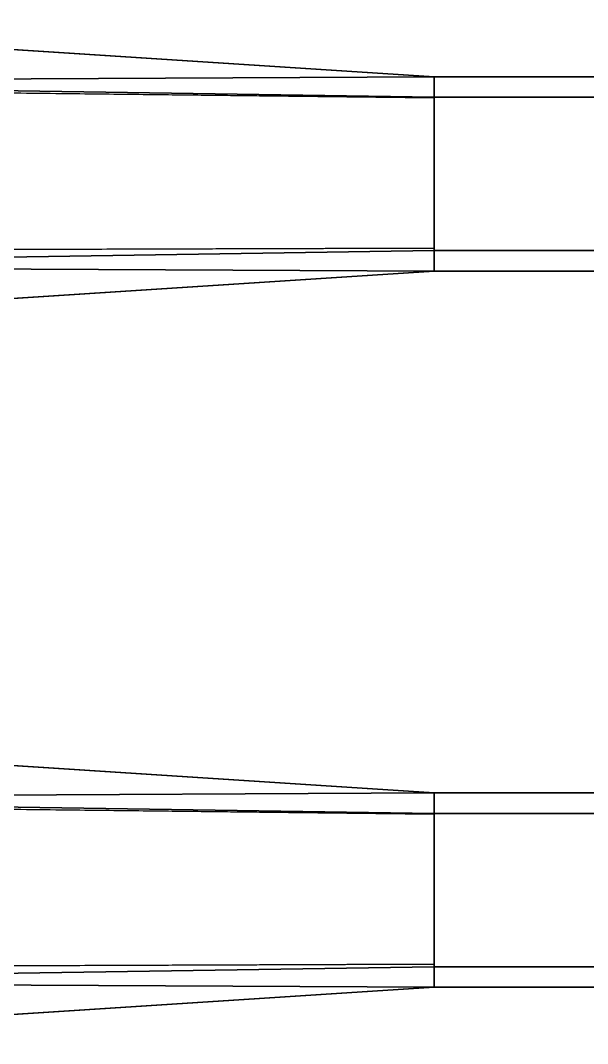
# Model space of a CAD drawing. Header units: metres. Extents: x 104.27 to 106.57, y 32.25 to 36.05.
# Drawn here: x 104.87 to 105.424, y 33.301 to 34.301 of the extents above; entities that cross this region are included whole.
import ezdxf

# ---------------------------------------------------------------- set-up
doc = ezdxf.new("R2010")
doc.units = ezdxf.units.M
doc.layers.add('KO29', color=7, linetype='Continuous')

msp = doc.modelspace()

# ---------------------------------------------------------------- linework, layer by layer
at = {"layer": 'KO29', "color": 37, "linetype": 'ByBlock', "lineweight": 25}
for points, invisible_edges in [([(104.42408, 34.00107, -0.28), (105.27408, 34.05607, -0.28), (104.27408, 34.30107, -0.28)], 14), ([(105.27408, 34.24607, -0.28), (104.42408, 34.30107, -0.28), (104.27408, 34.30107, -0.28)], 12), ([(104.27408, 34.30107, -0.28), (105.27408, 34.05607, -0.28), (105.27408, 34.24607, -0.28)], 13), ([(104.84092, 34.07705, 0.02241), (104.84092, 34.23025, 0.02241), (105.27408, 34.22529, 0.00725)], 13), ([(105.27408, 34.22529, 0.00725), (105.27408, 34.07853, 0.00725), (104.84092, 34.07705, 0.02241)], 12), ([(104.42408, 33.30107, -0.28), (105.27408, 33.35607, -0.28), (104.27408, 33.60107, -0.28)], 14), ([(105.27408, 33.54607, -0.28), (104.42408, 33.60107, -0.28), (104.27408, 33.60107, -0.28)], 12), ([(104.27408, 33.60107, -0.28), (105.27408, 33.35607, -0.28), (105.27408, 33.54607, -0.28)], 13), ([(104.84092, 33.37705, 0.02241), (104.84092, 33.53025, 0.02241), (105.27408, 33.52529, 0.00725)], 13), ([(105.27408, 33.52529, 0.00725), (105.27408, 33.37853, 0.00725), (104.84092, 33.37705, 0.02241)], 12)]:
    msp.add_3dface(points, dxfattribs=dict(at, invisible_edges=invisible_edges))
for points in [[(104.42408, 34.30107, -0.28), (105.27408, 34.24607, -0.28), (104.28908, 34.24107)], [(105.27408, 34.24607, -0.28), (105.27408, 34.22607), (104.28908, 34.24107)], [(105.27408, 34.07607), (104.28908, 34.06107), (104.28908, 34.24107), (105.27408, 34.22607)], [(105.27408, 34.22607), (105.27408, 34.22529, 0.00725), (104.84092, 34.23025, 0.02241), (104.28908, 34.24107)], [(104.28908, 34.24107), (104.28908, 34.06107), (105.27408, 34.07607), (105.27408, 34.22607)], [(105.27408, 34.05607, -0.28), (105.27408, 34.24607, -0.28), (105.27408, 34.22607, 0.00728), (105.27408, 34.07607, 0.00728)], [(105.27408, 34.24607, -0.28), (105.57408, 34.24607, -0.28), (105.57408, 34.22607, 0.00728), (105.27408, 34.22607, 0.00728)], [(105.27408, 34.24607, -0.28), (105.27408, 34.05607, -0.28), (105.57408, 34.05607, -0.28), (105.57408, 34.24607, -0.28)], [(105.27408, 34.07607), (105.27408, 34.22607), (105.27408, 34.24607, -0.28), (105.27408, 34.05607, -0.28)], [(105.27408, 34.22607, 0.00728), (105.57408, 34.22607, 0.00728), (105.57408, 34.07607, 0.00728), (105.27408, 34.07607, 0.00728)], [(105.27408, 34.07607), (105.27408, 34.07853, 0.00725), (105.27408, 34.22529, 0.00725), (105.27408, 34.22607)], [(104.28908, 34.06107), (104.84092, 34.07705, 0.02241), (105.27408, 34.07853, 0.00725), (105.27408, 34.07607)], [(105.27408, 34.05607, -0.28), (104.28908, 34.06107), (105.27408, 34.07607)], [(105.57408, 34.05607, -0.28), (105.27408, 34.05607, -0.28), (105.27408, 34.07607, 0.00728), (105.57408, 34.07607, 0.00728)], [(105.27408, 34.05607, -0.28), (104.42408, 34.00107, -0.28), (104.28908, 34.06107)], [(104.42408, 33.60107, -0.28), (105.27408, 33.54607, -0.28), (104.28908, 33.54107)], [(105.27408, 33.54607, -0.28), (105.27408, 33.52607), (104.28908, 33.54107)], [(105.27408, 33.37607), (104.28908, 33.36107), (104.28908, 33.54107), (105.27408, 33.52607)], [(105.27408, 33.52607), (105.27408, 33.52529, 0.00725), (104.84092, 33.53025, 0.02241), (104.28908, 33.54107)], [(104.28908, 33.54107), (104.28908, 33.36107), (105.27408, 33.37607), (105.27408, 33.52607)], [(105.27408, 33.37607), (105.27408, 33.52607), (105.27408, 33.54607, -0.28), (105.27408, 33.35607, -0.28)], [(105.27408, 33.35607, -0.28), (105.27408, 33.54607, -0.28), (105.27408, 33.52607, 0.00728), (105.27408, 33.37607, 0.00728)], [(105.27408, 33.54607, -0.28), (105.57408, 33.54607, -0.28), (105.57408, 33.52607, 0.00728), (105.27408, 33.52607, 0.00728)], [(105.27408, 33.54607, -0.28), (105.27408, 33.35607, -0.28), (105.57408, 33.35607, -0.28), (105.57408, 33.54607, -0.28)], [(105.27408, 33.37607), (105.27408, 33.37853, 0.00725), (105.27408, 33.52529, 0.00725), (105.27408, 33.52607)], [(105.27408, 33.52607, 0.00728), (105.57408, 33.52607, 0.00728), (105.57408, 33.37607, 0.00728), (105.27408, 33.37607, 0.00728)], [(104.28908, 33.36107), (104.84092, 33.37705, 0.02241), (105.27408, 33.37853, 0.00725), (105.27408, 33.37607)], [(105.27408, 33.35607, -0.28), (104.28908, 33.36107), (105.27408, 33.37607)], [(105.57408, 33.35607, -0.28), (105.27408, 33.35607, -0.28), (105.27408, 33.37607, 0.00728), (105.57408, 33.37607, 0.00728)], [(105.27408, 33.35607, -0.28), (104.42408, 33.30107, -0.28), (104.28908, 33.36107)]]:
    msp.add_3dface(points, dxfattribs=at)

doc.saveas('drawing.dxf')
